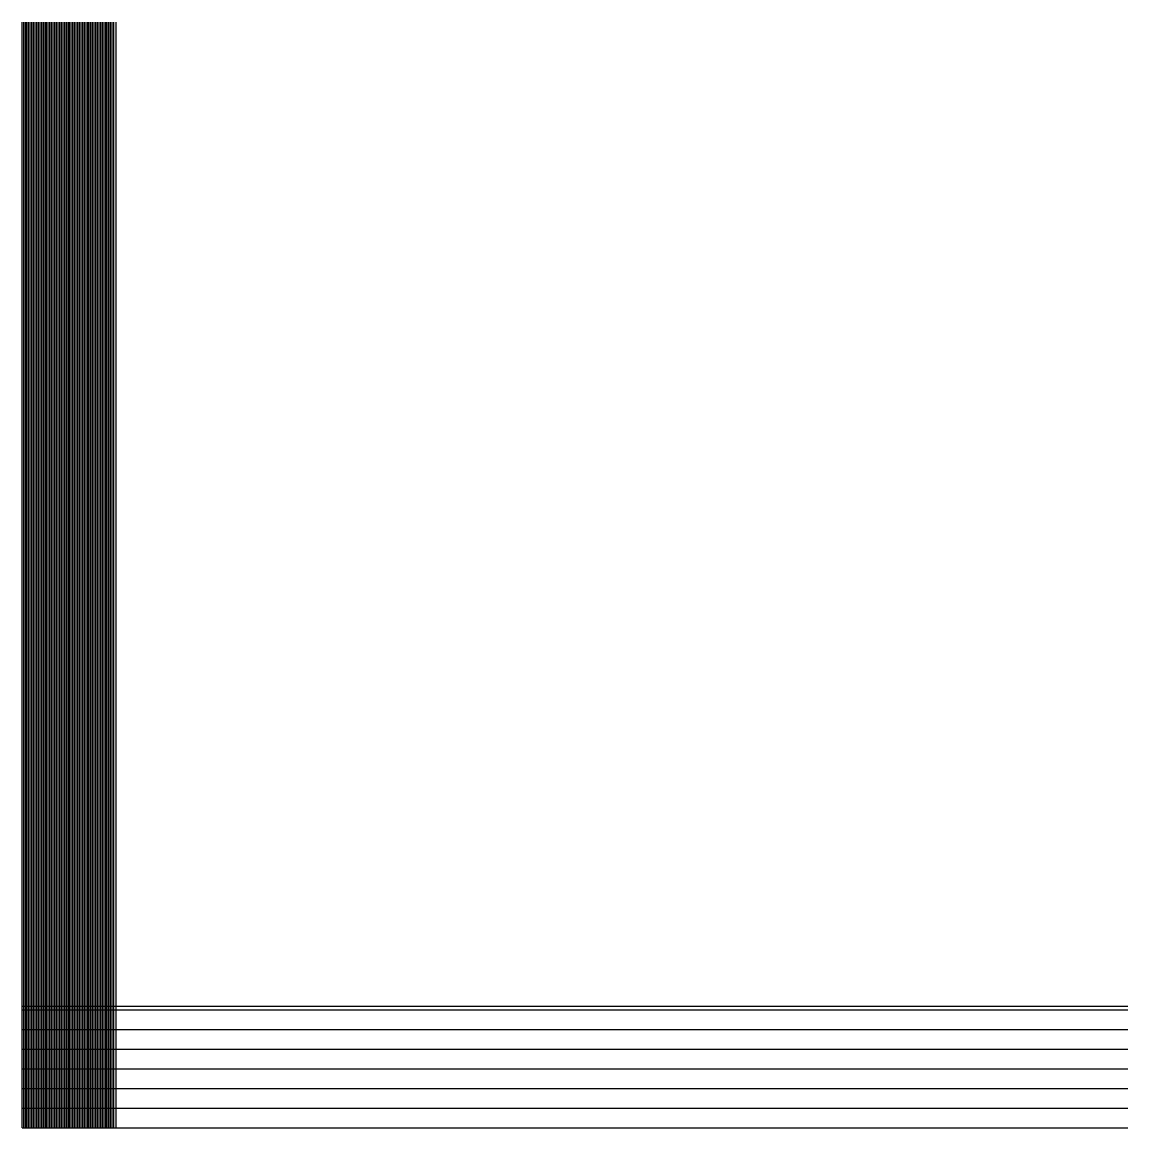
# Model space of a CAD drawing. Header units: inches. Extents: x 0 to 100, y 0 to 100.
import ezdxf

# ---------------------------------------------------------------- set-up
doc = ezdxf.new("R2010")
doc.units = ezdxf.units.IN
doc.header["$MEASUREMENT"] = 0
doc.layers.get('0').update_dxf_attribs({"lineweight": 25, "true_color": 0xffffff})

msp = doc.modelspace()

# ---------------------------------------------------------------- linework, layer by layer
for p, q in [((0, 0), (0, 100)), ((0.15, 0), (0.15, 100)), ((0.3, 0), (0.3, 100)), ((0.44, 0), (0.44, 100)), ((0.59, 0), (0.59, 100)), ((0.74, 0), (0.74, 100)), ((0.89, 0), (0.89, 100)), ((1.04, 0), (1.04, 100)), ((1.19, 0), (1.19, 100)), ((1.33, 0), (1.33, 100)), ((1.48, 0), (1.48, 100)), ((1.63, 0), (1.63, 100)), ((1.78, 0), (1.78, 100)), ((1.93, 0), (1.93, 100)), ((2.07, 0), (2.07, 100)), ((2.22, 0), (2.22, 100)), ((2.37, 0), (2.37, 100)), ((2.52, 0), (2.52, 100)), ((2.67, 0), (2.67, 100)), ((2.81, 0), (2.81, 100)), ((2.96, 0), (2.96, 100)), ((3.11, 0), (3.11, 100)), ((3.26, 0), (3.26, 100)), ((3.41, 0), (3.41, 100)), ((3.56, 0), (3.56, 100)), ((3.7, 0), (3.7, 100)), ((3.85, 0), (3.85, 100)), ((4, 0), (4, 100)), ((4.15, 0), (4.15, 100)), ((4.3, 0), (4.3, 100)), ((4.44, 0), (4.44, 100)), ((4.59, 0), (4.59, 100)), ((4.74, 0), (4.74, 100)), ((4.89, 0), (4.89, 100)), ((5.04, 0), (5.04, 100)), ((5.19, 0), (5.19, 100)), ((5.33, 0), (5.33, 100)), ((5.48, 0), (5.48, 100)), ((5.63, 0), (5.63, 100)), ((5.78, 0), (5.78, 100)), ((5.93, 0), (5.93, 100)), ((6.07, 0), (6.07, 100)), ((6.22, 0), (6.22, 100)), ((6.37, 0), (6.37, 100)), ((6.52, 0), (6.52, 100)), ((6.67, 0), (6.67, 100)), ((6.81, 0), (6.81, 100)), ((6.96, 0), (6.96, 100)), ((7.11, 0), (7.11, 100)), ((7.26, 0), (7.26, 100)), ((7.41, 0), (7.41, 100)), ((7.56, 0), (7.56, 100)), ((7.7, 0), (7.7, 100)), ((7.85, 0), (7.85, 100)), ((8, 0), (8, 100)), ((8.15, 0), (8.15, 100)), ((8.3, 0), (8.3, 100)), ((8.5, 0), (8.5, 100)), ((0, 11), (100, 11)), ((0, 10.67), (100, 10.67)), ((0, 8.89), (100, 8.89)), ((0, 7.11), (100, 7.11)), ((0, 5.33), (100, 5.33)), ((0, 3.56), (100, 3.56)), ((0, 1.78), (100, 1.78)), ((0, 0), (100, 0))]:
    msp.add_line(p, q)

doc.saveas('drawing.dxf')
